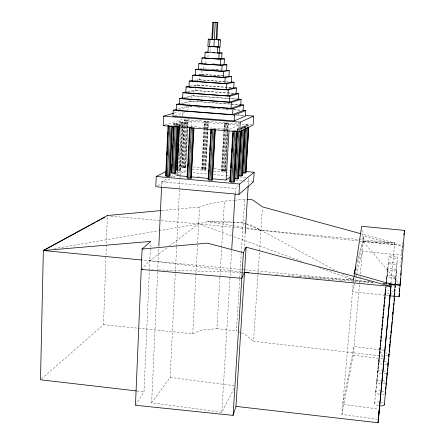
<?xml version="1.0" encoding="UTF-8"?>
<svg xmlns="http://www.w3.org/2000/svg" width="445" height="445" viewBox="0 0 445 445"><rect width="100%" height="100%" fill="white"/><g stroke="black" fill="none" stroke-linecap="round" stroke-linejoin="round"><path stroke-width="0.33" stroke-dasharray="2.23 1.67" d="M41.53 378.884L103.524 324.661L107.301 217.282M135.464 405.267L144.002 391.811L149.336 271.172M149.364 270.477L150.588 242.798M234.226 388.346L221.805 412.281L151.656 402.77L157.669 271.839M157.702 271.144L158.72 248.978M161.58 186.627L161.808 181.777L167.787 178.501M173.611 124.995L173.956 123.493L177.371 123.638L177.911 123.788L177.811 125.868M173.889 124.878L173.956 123.493M174.151 125.128L174.212 123.76L173.678 123.61M174.829 125.535L174.93 123.46M175.258 125.946L175.358 123.888L174.212 123.76M176.137 125.59L176.237 123.515M176.565 126.002L176.665 123.944L177.911 123.788M177.271 125.718L177.371 123.638M177.544 125.963L177.644 123.905M178.757 125.991L178.962 121.858L183.095 122.036L182.817 127.543M179.018 125.874L179.218 121.746M179.285 126.141L179.491 122.002L178.962 121.858M179.936 126.525L180.169 121.713M178.434 166.291L178.234 170.435L180.442 170.396L182.784 128.227M178.573 163.532L179.012 154.56M179.046 153.87L179.524 144.208M179.658 141.449L180.097 132.477M180.236 129.718L180.609 122.125L179.491 122.002M180.698 170.218L179.074 169.868L181.443 121.769M179.502 170.474L181.888 122.18L183.095 122.036M182.461 116.028L182.661 111.973M180.175 170.018L182.255 128.077M182.289 127.392L182.561 121.891M151.656 402.77L170.14 377.388L175.297 273.464M175.33 272.768L176.604 247.136M176.637 246.441L179.936 179.93M179.969 179.235L180.069 177.16M180.108 176.465L180.347 171.614L186.561 172.171M180.442 170.396L182.839 122.147M187.734 128.638L185.765 167.465L183.368 167.67L181.766 167.331L184.119 120.144L188.157 120.317L187.768 127.943M181.766 167.331L184.364 120.039M182.283 167.526L184.642 120.284L184.119 120.144M182.016 167.164L182.934 167.086L184.875 128.316M184.909 127.62L185.292 120.005M183.368 167.67L185.326 128.622M185.359 127.938L185.737 120.4L184.642 120.284M185.765 167.465L184.169 167.125L186.533 120.061M184.608 167.715L186.572 128.677M186.611 127.988L186.989 120.456L188.157 120.317M187.879 111.656L188.157 106.149M185.248 167.276L187.629 120.178M185.526 167.637L187.49 128.755M187.529 128.06L187.912 120.423M189.848 105.776L190.093 100.937L238.581 104.575M181.988 103.763L191.762 101.237L191.828 100.003M191.856 99.385L192.045 95.681L236.963 99.001M191.061 126.87L191.344 121.352L238.57 125.084L238.236 130.569M185.865 97.828L193.725 95.964L193.792 94.724M193.92 92.243L194.014 90.379L233.953 93.289M187.768 92.354L195.711 90.652L196 85.04L231.628 87.598M193.002 86.197L197.708 85.295L198.003 79.655L227.818 81.763M195.305 80.64L199.716 79.9L199.883 76.746M199.916 76.117L200.016 74.226L226.177 76.045M199.822 74.732L201.746 74.454L201.947 70.655M401.529 259.791L401.613 258.189M401.924 252.248L402.758 242.225M203.793 68.969L203.999 65.148M205.857 63.44L206.096 58.957M103.524 324.661L192.741 333.806L195.906 275.043M195.945 274.348L199.571 207.008L208.627 204.01L224.425 201.129L233.881 200.289M201.808 169.1L204.361 121.741L205.49 121.596L208.399 121.913L205.807 169.234L203.448 169.445L201.808 169.1L202.931 168.85L205.807 169.234M207.971 57.221L208.177 53.361M202.03 168.928L204.138 129.857M204.177 129.172L204.583 121.63M202.347 169.295L204.911 121.88L204.361 121.741M202.931 168.85L205.045 129.818M205.078 129.133L205.49 121.596M203.448 169.445L205.573 130.251M205.612 129.567L206.024 122.002L204.911 121.88M210.068 51.592L210.313 47.064M204.166 168.894L206.736 121.652M204.689 169.484L206.825 130.307M206.858 129.617L207.275 122.058L208.399 121.913M205.262 169.039L207.843 121.774M205.59 169.406L207.732 130.263M207.765 129.578L208.182 122.025M400.439 271.845L400.511 270.46M400.7 266.989L402.291 245.356L363.242 241.513L245.195 228.563M223.885 130.891L224.325 123.315L228.363 123.493L225.576 170.98L224.497 171.236L221.571 170.841L223.846 131.581M221.571 170.841L224.046 131.459M224.085 130.774L224.525 123.204M222.138 171.041L224.903 123.46L224.325 123.315M221.771 170.669L222.656 170.591L224.936 131.42M224.975 130.73L225.415 123.17M223.257 171.191L226.032 123.582L224.903 123.46M225.576 170.98L223.891 170.63L226.138 132.154M226.299 129.406L226.661 123.226M224.497 171.236L226.8 131.915M226.839 131.225L227.284 123.638L228.363 123.493M225.003 170.78L227.784 123.348M225.381 171.153L228.174 123.604M192.741 333.806L201.607 330.129L216.915 328.683L221.666 247.987M221.705 247.298L224.425 201.129M237.007 130.747L237.319 128.549L238.242 128.505L238.114 130.574M237.191 130.619L237.319 128.549M237.624 130.908L237.752 128.828L237.129 128.672M238.865 130.346L238.948 128.961L237.752 128.828M221.805 412.281L231.684 250.173M235.149 193.364L235.444 188.513L238.631 185.921M240.89 129.528C238.42 123.543 251.247 128.538 241.057 126.781M241.068 129.406L241.235 126.664M241.502 129.684L241.668 126.936M241.963 129.367L242.13 126.625M242.714 129.128L242.842 127.064M243.282 128.733L243.409 126.68M244.032 128.494L244.121 127.12M244.489 128.177L244.572 126.808M244.722 127.704L245.062 124.828L248.927 125.112L244.889 124.939M244.845 128.277L245.062 124.828M245.323 127.854L245.495 125.084M245.718 128.238L245.935 124.789M246.552 126.597L246.641 125.212M247.047 126.914L247.181 124.845M248.238 126.347L248.321 124.967M240.873 332.66L236.406 330.846L239.671 278.971M239.716 278.281L241.285 253.377M241.329 252.688L244.689 199.332L246.613 199.416M244.155 249.639L245.123 234.426M248.282 184.625L248.722 177.711M383.301 356.289L253.522 341.298L257.944 275.021M257.989 274.331L259.507 251.547M259.557 250.858L262.394 208.26M377.677 419.223L341.899 414.473L354.081 273.669M341.899 414.473L353.247 355.232L359.91 279.421M359.972 278.731L360.15 276.662M360.394 273.909L363.715 236.1L394.548 244.622L394.693 242.948L361.385 233.864M374.607 403.648L385.086 291.336M375.803 392.429L385.67 286.708M376.921 381.893L385.798 286.858M386.154 282.992L386.8 276.072M377.977 371.976L385.926 286.858M386.288 282.942L387.578 269.13M379.023 362.046L386.054 286.764M386.572 281.234L388.313 262.589M379.963 353.247L386.165 286.847M386.421 284.082L389.008 256.415M390.91 283.187L394.693 242.948L260.937 230.148L245.223 227.651M389.731 339.624L389.926 337.555M391.962 316.206L392.156 314.137M393.73 297.605L397.535 257.655A4.383 0.979 5.8 0 0 391.906 255.975A4.383 0.979 5.8 0 0 390.365 257.488A4.383 0.979 5.8 0 0 397.535 257.655M387.584 363.654L387.717 362.274M394.075 295.536L397.09 263.885A4.511 1.035 5.9 0 0 391.3 262.111A4.511 1.035 5.9 0 0 389.703 263.724A4.511 1.035 5.9 0 0 397.09 263.885M394.253 295.269L395.171 285.629M395.238 284.945L396.612 270.488A4.645 1.101 6 0 0 390.654 268.619A4.645 1.101 6 0 0 389.008 270.332A4.645 1.101 6 0 0 396.612 270.488M394.404 295.43L396.111 277.502A4.789 1.168 6.1 0 0 389.97 275.527A4.789 1.168 6.1 0 0 388.268 277.346A4.789 1.168 6.1 0 0 396.111 277.502M394.587 295.341L395.51 285.651M394.737 295.68L395.004 292.916M353.942 277.385L353.525 280.127L285.907 275.372M354.042 276.701L354.353 274.643M356.467 275.538L352.518 291.725L388.802 295.686M356.629 274.865L362.386 251.258L401.346 255.202M354.192 277.502L353.519 280.166L142.194 260.036M354.359 276.834L354.86 274.838M355.027 274.17L363.242 241.513L362.097 230.349M357.179 261.593L363.715 236.1M141.237 269.436L149.793 260.77L167.364 247.509M169.562 245.851L198.665 223.885L207.643 221.688L223.251 221.093L232.19 221.922M177.561 175.247L186.516 170.257M157.602 185.682L170.34 178.623M173.372 176.943L176.404 175.258M170.774 176.86L175.564 174.24M177.956 172.927L180.347 171.614M238.57 125.084L229.092 129.489L179.413 125.512L191.344 121.352M165.19 124.984L182.294 119.399L251.725 124.873M174.913 115.544L185.932 112.24M174.173 113.097L178.779 111.767M178.773 109.548L189.815 106.466L221.638 108.891M177.132 109.192L187.506 106.333M180.359 103.418L190.093 100.937M183.579 97.655L192.045 95.681M187.462 91.765L194.014 90.379M190.043 86.158L196 85.04M54.307 248.649L158.298 230.805M158.982 230.688L198.665 223.885L232.195 227.256M193.297 80.428L198.003 79.655M197.953 74.515L200.016 74.226M200.122 68.981L202.047 68.752L221.115 70.06M161.874 210.491L199.571 207.008M234.554 200.228L244.689 199.332M240.256 129.017L241.362 128.85L240.734 128.694M151.634 269.737L153.019 269.776M158.565 269.937L243.816 272.418M222.656 170.591L223.891 170.63M177.811 169.823L179.074 169.868M182.934 167.086L184.169 167.125M232.257 222.556L207.643 221.688L232.24 225.593M232.941 222.583L243.198 222.945L245.835 223.679M234.076 130.518L236.629 130.708M185.737 120.4L186.989 120.456M206.024 122.002L207.275 122.058M226.032 123.582L227.284 123.638M180.609 122.125L181.888 122.18M175.358 123.888L176.665 123.944M400.194 285.156L363.242 241.513L394.693 242.948M204.099 63.24L206.858 63.424M212.382 63.796L215.141 63.985M205.863 69.114L212.065 69.537M212.755 69.587L220.342 70.104M201.746 74.454L225.554 76.117M199.716 79.9L227.223 81.847M197.708 85.295L231.645 87.737M275.555 274.643L277.624 274.788M281.763 275.082L285.217 275.327M195.711 90.652L227.189 92.949M227.873 92.999L234.031 93.45M193.725 95.964L234.993 99.018M191.762 101.237L238.008 104.709M189.526 106.255L192.268 106.466M196.384 106.778L200.495 107.089M203.921 107.351L207.348 107.612M211.464 107.924L214.891 108.185M218.317 108.447L221.744 108.708M225.854 109.019L229.97 109.337M233.397 109.592L240.94 110.171M222.328 108.942L241.012 110.366M237.825 114.871L244.021 115.35M236.384 115.4L243.309 115.934M292.916 276.317L294.301 276.428M298.45 276.762L301.91 277.04M304.675 277.263L374.523 282.859M383.512 283.576L386.972 283.854M110.766 216.198L198.665 223.885L231.333 235.755M178.851 165.646L187.139 166.374M193.358 166.919L207.86 168.199M214.078 168.744L229.965 170.146M192.34 169.234L208.154 170.63M213.656 171.119L229.464 172.515M192.78 172.721L207.281 174.017M213.5 174.568L225.242 175.619M225.932 175.68L229.386 175.986M239.744 176.91L245.963 177.466M197.691 176.782L199.071 176.904M235.6 180.192L242.492 180.809M243.181 180.87L252.832 181.738M161.808 181.777L235.444 188.513M232.88 221.988L243.198 222.945L245.735 223.974M232.88 227.323L244.511 228.496M363.242 241.513L402.286 245.39M382.917 283.309L387.156 283.765L383.039 283.309M213.494 128.816L215.291 129.111M192.218 127.109L193.97 127.398M216.915 328.683L236.406 330.846M137.099 391.01L144.002 391.811M383.896 350.198L354.003 346.622L342.772 404.338L377.972 408.949M353.247 355.232L383.084 358.854M149.793 260.77L241.079 272.017M241.763 272.101L243.821 272.357M170.14 377.388L234.126 385.709M232.924 225.698L244.539 227.545M246.346 223.818L251.753 225.326L336.464 270.955M171.826 125.512L172.371 125.668M233.948 236.707L301.899 261.404M318.893 267.579L353.519 280.166L372.738 282.225L353.525 280.127L342.555 274.242M241.513 332.916L244.706 334.212L253.522 341.298M246.369 224.23L260.937 230.148M387.617 355.205A4.294 1.396 7 0 1 384.853 355.483M383.184 355.282A4.294 1.396 7 0 1 379.858 353.508A4.294 1.396 7 0 1 383.39 352.551M385.042 352.746A4.294 1.396 7 0 1 387.712 353.653M386.894 364.11A4.417 1.474 7.2 0 1 384.052 364.405M382.333 364.199A4.417 1.474 7.2 0 1 378.912 362.33A4.417 1.474 7.2 0 1 382.55 361.307M384.252 361.512A4.417 1.474 7.2 0 1 387.617 363.076M386.132 373.533A4.55 1.563 7.3 0 1 383.201 373.856M381.432 373.639A4.55 1.563 7.3 0 1 377.916 371.664A4.55 1.563 7.3 0 1 381.665 370.574M383.418 370.791A4.55 1.563 7.3 0 1 386.877 372.443M385.32 383.534A4.684 1.663 7.4 0 1 382.3 383.879M380.475 383.651A4.684 1.663 7.4 0 1 376.859 381.565A4.684 1.663 7.4 0 1 380.725 380.403M382.533 380.625A4.684 1.663 7.4 0 1 385.437 381.688M394.815 285.334A4.94 1.246 6.2 0 1 391.645 285.534M389.72 285.334A4.94 1.246 6.2 0 1 387 284.639M386.622 284.472A4.94 1.246 6.2 0 1 385.971 283.459M390.521 282.942A4.94 1.246 6.2 0 1 394.887 283.949M384.458 394.159A4.834 1.763 7.6 0 1 381.343 394.531M379.463 394.298A4.834 1.763 7.6 0 1 375.741 392.084A4.834 1.763 7.6 0 1 379.73 390.838M381.588 391.072A4.834 1.763 7.6 0 1 384.58 392.195M391.105 290.935A5.106 1.329 6.3 0 1 395.116 292.671A5.106 1.329 6.3 0 1 390.944 293.539M388.952 293.327A5.106 1.329 6.3 0 1 384.964 291.586A5.106 1.329 6.3 0 1 389.136 290.724M378.378 405.629A4.99 1.88 7.8 0 1 374.545 403.276A4.99 1.88 7.8 0 1 378.667 401.946M380.586 402.191A4.99 1.88 7.8 0 1 383.673 403.381"/><path stroke-width="0.67" d="M161.185 210.557L107.362 215.525L43.36 250.524L40.484 379.796L136.409 390.933M107.345 215.897L107.362 215.525M90.285 225.131L43.36 250.524L150.649 241.413L142.105 249.044L135.464 405.267L233.097 415.374L235.95 406.38L246.124 247.147L390.927 286.402L378.055 422.75L235.95 406.38M165.946 171.464L156.245 176.47L155.783 186.694L238.948 194.393L253.522 181.799L254.139 172.271L245.851 171.542M245.401 115.455L253.667 116.089L253.099 124.984L239.677 131.77L163.215 125.629L163.649 116.134L173.517 113.286M158.843 246.207L161.552 187.323M172.337 126.358L169.973 176.042L167.364 176.281L165.679 175.903L168.032 125.484M166.035 174.329L166.196 170.886M166.486 164.678L166.647 161.229M166.903 155.711L167.097 151.573M167.359 146.055L167.548 141.916M167.81 136.398L167.999 132.26M166.213 176.12L168.572 125.64M167.364 176.281L169.74 125.774M168.694 176.326L171.08 125.829M169.69 176.231L172.054 126.48M176.487 109.37L173.244 110.265L172.966 116.128L234.153 120.923L245.39 116.095L245.735 110.532L242.992 110.327M177.778 126.564L175.519 173.033L172.977 173.261L171.325 172.894L173.55 126.386M171.798 168.555L171.998 164.394M172.265 158.848L172.432 155.383M172.693 149.837L172.894 145.676M173.161 140.131L173.322 136.665M173.589 131.119L173.789 126.959M171.853 173.105L174.117 125.818M172.977 173.261L175.258 125.946M179.708 103.585L176.459 104.408L176.181 110.277L232.59 114.626L243.087 110.521L243.432 104.937L240.662 104.731M174.279 173.305L176.532 126.686M175.247 173.216L177.511 126.647M182.928 97.805L179.669 98.567L179.385 104.43L231.033 108.352L240.767 104.914L241.107 99.307L237.652 99.051M179.252 126.831L177.127 170.279L176.604 170.079L178.723 126.68M177.138 164.4L177.338 160.272M177.572 155.455L177.778 151.328M178.011 146.516L178.211 142.383M178.445 137.572L178.684 132.755M178.918 127.938L178.985 126.564M179.346 126.881L176.965 175.58L187.345 176.515M186.155 92.037L182.878 92.732L182.589 98.601L229.481 102.105L238.437 99.274L238.776 93.645L235.333 93.389M189.381 86.285L186.071 86.909L185.782 92.777L227.935 95.875L236.084 93.6L236.423 87.943L233.686 87.743M192.624 80.539L189.264 81.096L188.969 86.97L226.399 89.673L233.725 87.888L234.059 82.203L231.289 82.008M189.637 127.22L187.056 177.833L188.786 178.217L191.35 177.967L193.937 128.093M187.351 176.943L187.562 172.788M187.807 167.943L188.024 163.788M188.268 158.943L188.446 155.483M188.691 150.633L188.908 146.477M189.153 141.632L189.364 137.477M189.576 133.328L189.787 129.172M195.889 74.81L192.451 75.294L192.151 81.168L224.864 83.493L231.344 82.136L231.684 76.429L228.93 76.24M187.618 178.05L190.204 127.376M188.786 178.217L191.389 127.509M226.566 70.432L229.286 70.621L228.953 76.351L223.334 77.335L195.333 75.377L195.633 69.503L198.843 69.131M190.115 178.261L192.696 128.249M191.094 178.167L193.681 128.216M223.429 64.542L226.878 64.775L226.544 70.532L221.81 71.2L198.503 69.598L198.809 63.724L202.113 63.418M204.967 57.755L201.98 57.95L201.668 63.83L220.292 65.087L224.124 64.67L224.452 58.89L219.035 58.534M389.492 295.758L399.076 296.809L400.556 278.303M400.711 275.333L400.85 272.696M208.249 52.071L205.139 52.193L204.828 58.073L218.779 58.996L221.682 58.773L222.016 52.972L219.263 52.788M211.954 39.344L208.277 39.16L207.887 46.358L220.014 47.098L220.42 39.9L216.231 39.605M207.982 52.321L208.299 46.441L219.557 47.009L219.229 52.844L217.271 52.927L217.599 47.037M209.601 46.53L209.995 39.299L208.277 39.16M212.76 22.25L217.093 22.534L216.12 39.655L216.871 39.683L217.822 22.562L212.76 22.25L211.826 39.377L220.42 39.9M212.543 39.438L213.483 22.278M399.076 296.809L399.265 293.338M399.376 291.258L399.527 288.488M213.889 46.82L215.269 22.378M215.258 129.795L212.443 179.875L209.923 180.125L208.149 179.736L210.919 129.617M208.494 177.477L208.149 179.736M208.683 174.051L208.911 169.94M209.139 165.824L209.367 161.713M209.595 157.597L209.823 153.486M210.012 150.054L210.274 145.254M210.468 141.827L210.696 137.716M210.919 133.6L211.147 129.489M208.738 179.958L211.559 129.089M209.923 180.125L212.76 129.222M218.217 47.053L218.617 39.828M211.253 180.169L214.101 129.284M218.779 58.996L219.112 53.105L222.016 52.972M212.215 180.069L215.03 129.923M220.292 65.087L220.625 59.191L224.452 58.89M221.81 71.2L222.144 65.298L226.878 64.775M223.334 77.335L223.668 71.428L229.286 70.621M224.864 83.493L225.203 77.586L231.684 76.429M226.399 89.673L226.739 83.76L234.059 82.203M227.935 95.875L228.279 89.962L236.423 87.943M229.481 102.105L229.831 96.187L238.776 93.645M212.265 178.757L226.11 180.003L229.008 130.869M231.033 108.352L231.383 102.428L241.107 99.307M232.59 114.626L232.946 108.697L243.432 104.937M237.224 131.559L234.176 181.833L231.706 182.094L229.881 181.694L232.891 131.381M230.288 178.05L229.881 181.694M230.454 175.302L230.744 170.48M230.905 167.726L231.194 162.909M231.356 160.156L231.606 156.028M231.812 152.585L232.056 148.458M232.262 145.014L232.513 140.887M232.718 137.444L232.963 133.316M230.504 181.927L233.558 130.858M234.153 120.923L234.509 114.994L245.735 110.532M231.706 182.094L234.782 130.991M233.041 182.133L236.123 131.047M234.281 175.747L234.487 172.287M234.743 168.132L234.949 164.672M235.205 160.517L235.372 157.747M235.622 153.592L235.833 150.132M236.084 145.977L236.251 143.207M236.501 139.057L236.712 135.591M233.981 182.033L237.029 131.692M241.235 130.925L238.303 178.651L237.202 178.94L234.721 178.734L237.586 131.603M235.906 178.896L238.776 131.737M231.767 248.788L235.105 194.059M239.677 131.77L240.267 122.147L253.667 116.089M237.202 178.94L240.128 131.097M238.119 178.845L241.095 130.357M245.062 129.017L242.163 175.68L241.095 175.953L238.67 175.753L241.457 130.374M239.827 175.914L242.625 130.502M238.948 194.393L239.588 184.013L254.139 172.271M241.095 175.953L243.994 129.184M243.176 152.59L243.259 151.211M241.985 175.864L244.889 129.139M245.278 128.544L242.525 172.844L244.895 173.038L245.929 172.777L248.799 127.187M243.66 172.994L246.469 127.982M244.895 173.038L247.759 127.342M245.762 172.955L248.633 127.303M233.097 415.374L243.409 252.66L246.124 247.147M245.167 233.731L248.193 186.01M389.069 283.966L400.194 285.156L404.516 230.404L361.679 226.294L354.459 273.959M355.805 266.961L354.081 273.669L391.127 284.144L390.927 286.447L244.511 272.44L241.785 278.309L141.237 269.436L142.623 269.475M378.055 422.75L379.591 405.595M378.361 419.318L391.127 284.144M386.51 378.194L386.644 376.815M386.905 374.056L387.039 372.676M387.829 364.399L387.957 363.02M388.68 355.433L388.813 354.053M389.141 350.604L389.275 349.225M389.603 345.776L389.737 344.397M390.46 336.809L390.588 335.43M390.916 331.987L391.049 330.607M391.378 327.158L391.511 325.779M392.69 313.363L392.824 311.984M393.152 308.535L393.285 307.156M385.415 391.533L385.214 393.614A4.834 1.763 7.6 0 0 385.259 392.924M385.609 389.458L385.876 386.688M386.004 385.309L386.338 381.849M386.466 380.464L386.8 377.004M386.933 375.619L387.195 372.849M387.395 370.774L387.656 368.004M387.79 366.619L388.118 363.159M388.251 361.779L388.513 359.009M388.713 356.935L388.974 354.164M389.175 352.09L389.436 349.319M389.57 347.934L389.898 344.474M390.031 343.095L390.298 340.325M390.493 338.25L390.76 335.48M390.955 333.405L391.222 330.635M391.35 329.25L391.683 325.79M391.811 324.405L392.078 321.64M392.273 319.566L392.54 316.796M392.735 314.721L393.002 311.951M393.135 310.566L393.463 307.106M393.597 305.721L393.858 302.956M394.059 300.876L394.32 298.111M384.324 404.883L394.676 296.37M403.821 235.06L404.116 233.069M404.316 231.739L404.516 230.404M226.11 180.003L230.043 177.143M165.679 175.903L165.968 175.708M91.503 224.469L95.158 222.494M96.376 221.833L100.036 219.852M101.254 219.196L104.909 217.216M170.196 169.278L171.408 168.649M175.653 166.463L176.865 165.835M163.215 125.629L164.533 125.195M195.333 75.377L196.612 75.194M198.503 69.598L199.827 69.442M142.105 249.044L207.292 243.148L243.409 252.66M247.253 199.443L251.748 199.638L253.372 200.384L262.489 206.892L360.717 233.686M209.995 39.299L214.29 39.577M213.066 52.388L214.44 52.477M205.139 52.193L219.112 53.105M217.561 58.501L221.682 58.773M201.98 57.95L220.625 59.191M198.809 63.724L222.144 65.298M195.633 69.503L223.668 71.428M192.451 75.294L225.203 77.586M189.264 81.096L226.739 83.76M186.071 86.909L228.279 89.962M247.27 272.635L244.511 272.44L248.655 272.774M182.878 92.732L229.831 96.187M179.669 98.567L231.383 102.428M239.388 104.814L240.767 104.914M176.459 104.408L232.946 108.697M173.244 110.265L234.509 114.994M163.649 116.134L240.267 122.147M389.047 284.021L390.432 284.132M217.065 22.495L217.822 22.562M190.81 176.826L208.805 178.445M156.245 176.47L239.588 184.013M43.36 250.524L141.588 259.98M389.214 283.977L400.194 285.156M245.334 172.571L245.929 172.777M241.557 175.469L242.163 175.68M238.064 175.547L238.67 175.753M237.686 178.434L238.303 178.651M234.115 178.517L234.721 178.734M233.553 181.605L234.176 181.833M211.848 179.647L212.443 179.875M190.783 177.75L191.35 177.967M174.985 172.821L175.519 173.033M386.093 382.372A4.684 1.663 7.4 0 1 386.054 383.017M384.369 404.149A4.99 1.88 7.8 0 1 380.319 405.873"/></g></svg>
